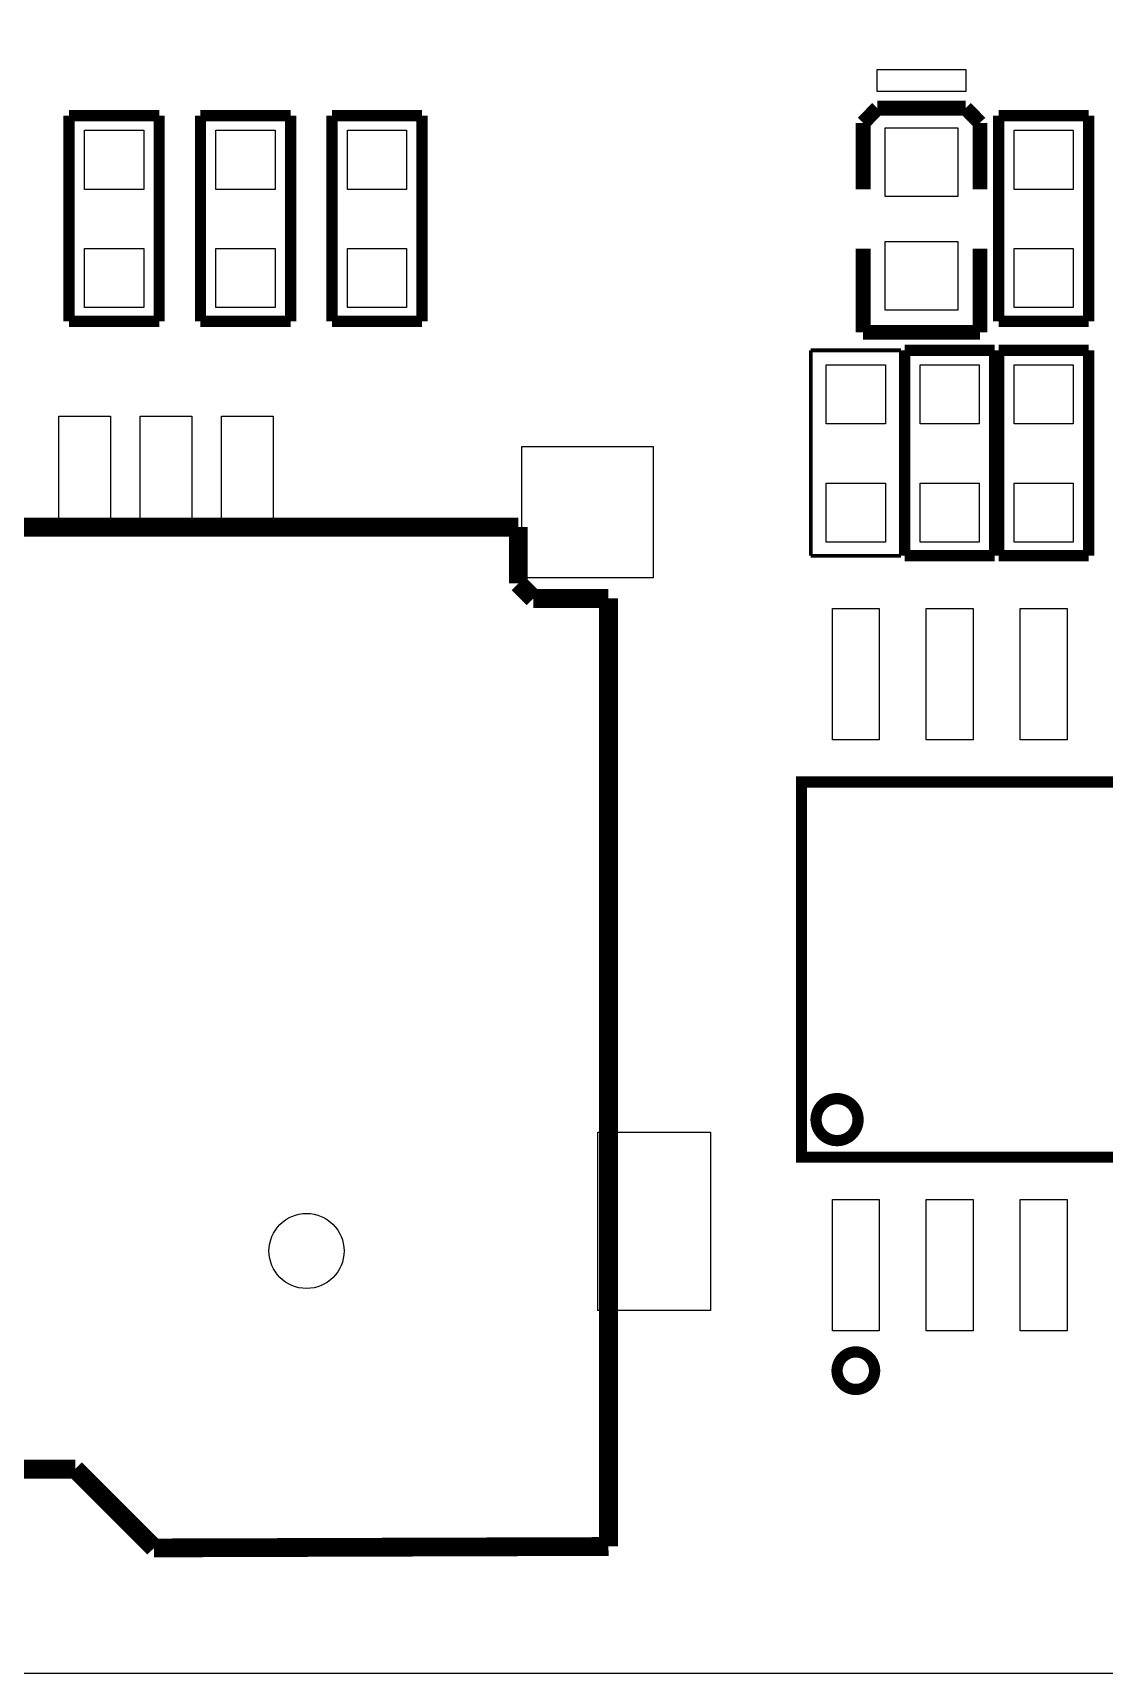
# Model space of a CAD drawing. Extents: x -6 to 176, y 0 to 129.
# Drawn here: x 141.27 to 155.76, y 0 to 22.2 of the extents above; entities that cross this region are included whole.
import ezdxf

# ---------------------------------------------------------------- set-up
doc = ezdxf.new("R2010")
doc.units = 0
for name, color, linetype in [('BG_OUTLINE', 3, 'CONTINUOUS'), ('PG_SILKSCREEN_TOP', 85, 'CONTINUOUS'), ('PIN_TOP', 69, 'CONTINUOUS')]:
    doc.layers.add(name, color=color, linetype=linetype)

msp = doc.modelspace()

# ---------------------------------------------------------------- linework, layer by layer
at = {"layer": 'BG_OUTLINE'}
msp.add_lwpolyline([(0, 2.54, 0.414214), (2.54, 0), (173.459902, 0, 0.414214), (175.999902, 2.54), (175.999902, 122.460004, 0.414214), (173.459902, 125.000004), (2.54, 125.000004, 0.414214), (0, 122.460004)], format="xyb", close=True, dxfattribs=at)
at = {"layer": 'PG_SILKSCREEN_TOP'}
msp.add_lwpolyline([(153.888948, 21.409914), (152.689052, 21.409914), (152.689052, 21.710142), (153.888948, 21.710142)], close=True, dxfattribs=at)
for points, const_width in [([(141.7574, 21.082), (142.9766, 21.082)], 0.1524), ([(141.7574, 18.3007), (141.7574, 21.082)], 0.1524), ([(142.9766, 21.082), (142.9766, 18.3007)], 0.1524), ([(143.5354, 21.082), (144.7546, 21.082)], 0.1524), ([(143.5354, 18.3007), (143.5354, 21.082)], 0.1524), ([(144.7546, 21.082), (144.7546, 18.3007)], 0.1524), ([(145.3134, 21.082), (146.5326, 21.082)], 0.1524), ([(145.3134, 18.3007), (145.3134, 21.082)], 0.1524), ([(146.5326, 21.082), (146.5326, 18.3007)], 0.1524), ([(152.6921, 21.185124), (152.49906, 20.984972)], 0.199898), ([(153.8859, 21.185124), (152.6921, 21.185124)], 0.199898), ([(154.07894, 20.984972), (153.8859, 21.185124)], 0.199898), ([(154.3304, 21.082), (155.5496, 21.082)], 0.1524), ([(154.3304, 18.3007), (154.3304, 21.082)], 0.1524), ([(155.5496, 21.082), (155.5496, 18.3007)], 0.1524), ([(152.49906, 20.984972), (152.49906, 20.08505)], 0.199898), ([(154.07894, 20.08505), (154.07894, 20.984972)], 0.199898), ([(152.49906, 18.150078), (152.49906, 19.28495)], 0.199898), ([(154.07894, 19.28495), (154.07894, 18.150078)], 0.199898), ([(142.9766, 18.3007), (141.7574, 18.3007)], 0.1524), ([(144.7546, 18.3007), (143.5354, 18.3007)], 0.1524), ([(146.5326, 18.3007), (145.3134, 18.3007)], 0.1524), ([(154.07894, 18.150078), (152.49906, 18.150078)], 0.199898), ([(155.5496, 18.3007), (154.3304, 18.3007)], 0.1524), ([(151.7904, 17.907), (153.0096, 17.907)], 0.0508), ([(151.7904, 15.1257), (151.7904, 17.907)], 0.0508), ([(153.0604, 15.1257), (153.0604, 17.907)], 0.1524), ([(153.0604, 17.907), (154.2796, 17.907)], 0.1524), ([(153.0096, 17.907), (153.0096, 15.1257)], 0.0508), ([(154.2796, 17.907), (154.2796, 15.1257)], 0.1524), ([(154.3304, 17.907), (155.5496, 17.907)], 0.1524), ([(154.3304, 15.1257), (154.3304, 17.907)], 0.1524), ([(155.5496, 17.907), (155.5496, 15.1257)], 0.1524), ([(147.835112, 15.51305), (135.135112, 15.51305)], 0.254), ([(147.835112, 14.75105), (147.835112, 15.51305)], 0.254), ([(153.0096, 15.1257), (151.7904, 15.1257)], 0.0508), ([(154.2796, 15.1257), (153.0604, 15.1257)], 0.1524), ([(155.5496, 15.1257), (154.3304, 15.1257)], 0.1524), ([(148.038312, 14.54785), (147.835112, 14.75105)], 0.254), ([(149.054312, 14.54785), (148.038312, 14.54785)], 0.254), ([(149.054312, 1.715008), (149.054312, 14.54785)], 0.254), ([(156.945076, 6.985), (156.945076, 12.065), (151.664924, 12.065), (151.664924, 6.985), (156.945076, 6.985)], 0.1524), ([(134.728712, 2.76225), (141.840712, 2.76225)], 0.254), ([(141.840712, 2.76225), (142.907512, 1.69545)], 0.254), ([(142.907512, 1.69545), (149.054312, 1.715008)], 0.254)]:
    msp.add_lwpolyline(points, dxfattribs=dict(at, const_width=const_width))
at = {"layer": 'PG_SILKSCREEN_TOP', "const_width": 0.1524}
for points in [[(152.429972, 7.493, 1), (151.862028, 7.493, 1), (152.429972, 7.493)], [(152.654, 4.094988, 1.000047), (152.146, 4.094988, 0.999953), (152.654, 4.094988)]]:
    msp.add_lwpolyline(points, format="xyb", dxfattribs=at)
at = {"layer": 'PIN_TOP'}
for points in [[(142.76705, 20.08505), (141.96695, 20.08505), (141.96695, 20.88515), (142.76705, 20.88515)], [(144.54505, 20.08505), (143.74495, 20.08505), (143.74495, 20.88515), (144.54505, 20.88515)], [(146.32305, 20.08505), (145.52295, 20.08505), (145.52295, 20.88515), (146.32305, 20.88515)], [(153.778966, 19.990181), (152.799034, 19.990181), (152.799034, 20.920075), (153.778966, 20.920075)], [(155.34005, 20.08505), (154.53995, 20.08505), (154.53995, 20.88515), (155.34005, 20.88515)], [(153.778966, 18.450179), (152.799034, 18.450179), (152.799034, 19.380073), (153.778966, 19.380073)], [(142.76705, 18.48485), (141.96695, 18.48485), (141.96695, 19.28495), (142.76705, 19.28495)], [(144.54505, 18.48485), (143.74495, 18.48485), (143.74495, 19.28495), (144.54505, 19.28495)], [(146.32305, 18.48485), (145.52295, 18.48485), (145.52295, 19.28495), (146.32305, 19.28495)], [(155.34005, 18.48485), (154.53995, 18.48485), (154.53995, 19.28495), (155.34005, 19.28495)], [(152.80005, 16.909796), (151.99995, 16.909796), (151.99995, 17.709896), (152.80005, 17.709896)], [(154.07005, 16.91005), (153.26995, 16.91005), (153.26995, 17.71015), (154.07005, 17.71015)], [(155.34005, 16.91005), (154.53995, 16.91005), (154.53995, 17.71015), (155.34005, 17.71015)], [(141.619986, 15.415006), (141.619986, 17.014952), (142.32001, 17.014952), (142.32001, 15.415006)], [(142.719806, 15.415006), (142.719806, 17.014952), (143.41983, 17.014952), (143.41983, 15.415006)], [(143.81988, 15.415006), (143.81988, 17.014952), (144.519904, 17.014952), (144.519904, 15.415006)], [(147.880832, 14.82598), (147.880832, 16.60398), (149.658832, 16.60398), (149.658832, 14.82598)], [(152.80005, 15.30985), (151.99995, 15.30985), (151.99995, 16.10995), (152.80005, 16.10995)], [(154.07005, 15.30985), (153.26995, 15.30985), (153.26995, 16.10995), (154.07005, 16.10995)], [(155.34005, 15.30985), (154.53995, 15.30985), (154.53995, 16.10995), (155.34005, 16.10995)], [(152.7175, 14.413992), (152.7175, 12.635992), (152.0825, 12.635992), (152.0825, 14.413992)], [(153.9875, 14.413992), (153.9875, 12.635992), (153.3525, 12.635992), (153.3525, 14.413992)], [(155.2575, 14.413992), (155.2575, 12.635992), (154.6225, 12.635992), (154.6225, 14.413992)], [(148.908008, 4.90855), (148.908008, 7.32155), (150.432008, 7.32155), (150.432008, 4.90855)], [(152.7175, 6.414008), (152.7175, 4.636008), (152.0825, 4.636008), (152.0825, 6.414008)], [(153.9875, 6.414008), (153.9875, 4.636008), (153.3525, 4.636008), (153.3525, 6.414008)], [(155.2575, 6.414008), (155.2575, 4.636008), (154.6225, 4.636008), (154.6225, 6.414008)]]:
    msp.add_lwpolyline(points, close=True, dxfattribs=at)
msp.add_circle((144.969992, 5.715), 0.508, dxfattribs=at)

doc.saveas('drawing.dxf')
